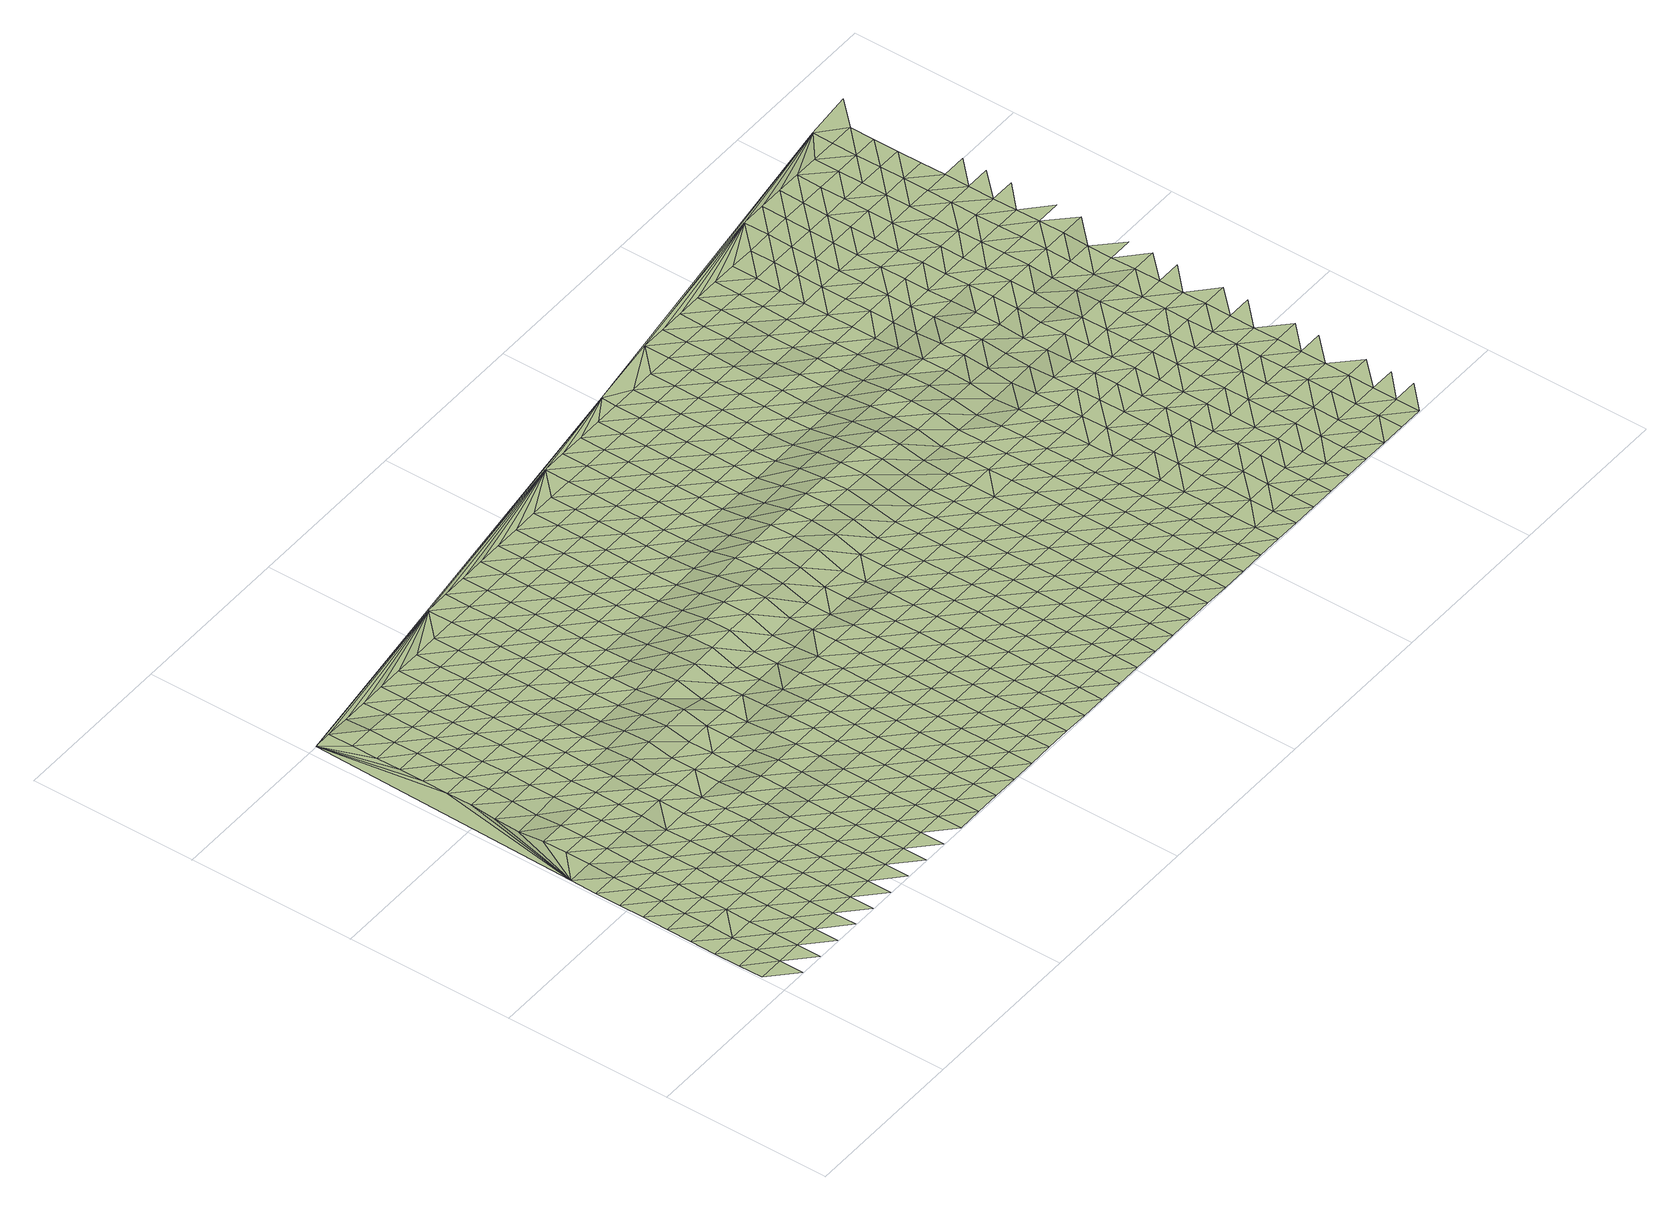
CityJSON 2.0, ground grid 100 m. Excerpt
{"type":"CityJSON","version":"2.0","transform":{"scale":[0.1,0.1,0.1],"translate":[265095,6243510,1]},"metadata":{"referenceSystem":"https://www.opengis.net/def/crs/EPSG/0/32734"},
"CityObjects":{
"terrain1":{"type":"TINRelief","geometry":[{"type":"CompositeSurface","lod":"1","boundaries":[[[0,1,2]],[[3,2,1]],[[4,5,0]],[[2,4,0]],[[6,5,7]],[[4,7,5]],[[8,9,6]],[[10,4,2]],[[7,8,6]],[[10,2,11]],[[12,13,9]],[[14,7,4]],[[8,12,9]],[[10,14,4]],[[15,16,13]],[[12,15,13]],[[8,7,17]],[[14,18,7]],[[19,20,16]],[[12,8,17]],[[15,19,16]],[[7,18,17]],[[14,10,21]],[[22,23,20]],[[21,10,24]],[[15,12,25]],[[19,22,20]],[[18,14,26]],[[25,12,17]],[[26,14,21]],[[15,27,19]],[[22,28,23]],[[18,29,17]],[[27,15,25]],[[29,18,26]],[[28,30,23]],[[22,19,31]],[[25,17,32]],[[30,33,23]],[[31,19,27]],[[26,21,34]],[[32,17,29]],[[28,22,35]],[[33,36,23]],[[34,21,37]],[[27,25,38]],[[35,22,31]],[[39,29,26]],[[38,25,32]],[[36,40,23]],[[28,41,30]],[[34,39,26]],[[27,42,31]],[[40,43,23]],[[41,28,35]],[[29,44,32]],[[42,27,38]],[[33,30,45]],[[39,44,29]],[[43,46,23]],[[35,31,47]],[[45,30,41]],[[48,38,32]],[[47,31,42]],[[49,36,33]],[[50,39,34]],[[44,48,32]],[[51,23,46]],[[41,35,52]],[[33,45,49]],[[50,34,53]],[[54,42,38]],[[47,52,35]],[[44,39,55]],[[40,36,56]],[[48,54,38]],[[41,57,45]],[[50,55,39]],[[49,56,36]],[[47,42,58]],[[41,52,57]],[[59,43,40]],[[60,48,44]],[[54,58,42]],[[61,49,45]],[[55,60,44]],[[56,59,40]],[[62,52,47]],[[61,45,57]],[[63,46,43]],[[64,54,48]],[[58,62,47]],[[65,56,49]],[[66,55,50]],[[59,63,43]],[[60,64,48]],[[57,52,67]],[[46,68,51]],[[61,65,49]],[[69,66,50]],[[68,46,70]],[[58,54,71]],[[62,67,52]],[[60,55,72]],[[73,59,56]],[[68,74,51]],[[63,70,46]],[[64,71,54]],[[75,61,57]],[[65,73,56]],[[66,72,55]],[[76,62,58]],[[77,74,68]],[[74,78,51]],[[67,75,57]],[[63,59,79]],[[80,64,60]],[[71,76,58]],[[70,77,68]],[[81,65,61]],[[78,82,51]],[[73,79,59]],[[72,80,60]],[[83,78,74]],[[84,67,62]],[[75,81,61]],[[70,63,85]],[[86,71,64]],[[82,87,51]],[[76,84,62]],[[77,83,74]],[[73,65,88]],[[72,66,89]],[[79,85,63]],[[80,86,64]],[[78,90,82]],[[81,88,65]],[[91,89,66]],[[76,71,92]],[[93,77,70]],[[75,67,94]],[[83,90,78]],[[84,95,67]],[[72,96,80]],[[97,79,73]],[[85,93,70]],[[86,92,71]],[[87,82,98]],[[81,75,94]],[[88,97,73]],[[89,96,72]],[[67,95,94]],[[99,84,76]],[[100,83,77]],[[90,98,82]],[[101,85,79]],[[86,80,102]],[[92,99,76]],[[93,100,77]],[[88,81,103]],[[97,101,79]],[[96,102,80]],[[90,83,104]],[[105,95,84]],[[98,106,87]],[[94,103,81]],[[93,85,107]],[[92,86,108]],[[100,104,83]],[[99,105,84]],[[88,109,97]],[[96,89,110]],[[101,107,85]],[[102,108,86]],[[111,98,90]],[[94,95,112]],[[103,109,88]],[[113,110,89]],[[114,100,93]],[[92,115,99]],[[104,111,90]],[[105,112,95]],[[102,96,116]],[[101,97,117]],[[107,114,93]],[[108,115,92]],[[118,106,98]],[[119,103,94]],[[109,117,97]],[[110,116,96]],[[105,99,120]],[[121,104,100]],[[111,118,98]],[[112,119,94]],[[107,101,122]],[[123,108,102]],[[115,120,99]],[[114,121,100]],[[124,109,103]],[[117,122,101]],[[116,123,102]],[[111,104,125]],[[112,105,126]],[[118,127,106]],[[119,124,103]],[[107,128,114]],[[129,115,108]],[[121,125,104]],[[120,126,105]],[[117,109,130]],[[110,131,116]],[[122,128,107]],[[123,129,108]],[[132,118,111]],[[124,130,109]],[[133,131,110]],[[121,114,134]],[[120,115,135]],[[119,112,136]],[[125,132,111]],[[126,137,112]],[[123,116,138]],[[139,122,117]],[[128,134,114]],[[129,135,115]],[[140,127,118]],[[124,119,136]],[[130,139,117]],[[131,138,116]],[[112,137,136]],[[51,87,141]],[[142,126,120]],[[125,121,143]],[[132,140,118]],[[144,128,122]],[[129,123,145]],[[135,142,120]],[[134,143,121]],[[130,124,146]],[[139,144,122]],[[138,145,123]],[[125,147,132]],[[148,137,126]],[[140,149,127]],[[136,146,124]],[[134,128,150]],[[151,135,129]],[[143,147,125]],[[142,148,126]],[[130,152,139]],[[153,138,131]],[[87,106,141]],[[144,150,128]],[[145,151,129]],[[140,132,154]],[[137,155,136]],[[146,152,130]],[[156,153,131]],[[157,143,134]],[[158,142,135]],[[147,154,132]],[[148,155,137]],[[159,145,138]],[[144,139,160]],[[150,157,134]],[[151,158,135]],[[149,140,161]],[[162,146,136]],[[153,159,138]],[[152,160,139]],[[148,142,163]],[[164,147,143]],[[154,161,140]],[[155,162,136]],[[150,144,165]],[[151,145,166]],[[158,163,142]],[[157,164,143]],[[106,127,141]],[[167,152,146]],[[156,168,153]],[[159,166,145]],[[160,165,144]],[[154,147,169]],[[170,155,148]],[[161,171,149]],[[162,167,146]],[[150,172,157]],[[173,158,151]],[[164,169,147]],[[163,170,148]],[[160,152,174]],[[159,153,175]],[[165,172,150]],[[166,173,151]],[[176,161,154]],[[177,162,155]],[[167,174,152]],[[168,175,153]],[[164,157,178]],[[179,163,158]],[[169,176,154]],[[170,177,155]],[[166,159,180]],[[181,165,160]],[[172,178,157]],[[173,179,158]],[[127,149,141]],[[182,171,161]],[[174,181,160]],[[175,180,159]],[[170,163,183]],[[167,162,184]],[[169,164,185]],[[176,182,161]],[[177,186,162]],[[187,172,165]],[[166,188,173]],[[179,183,163]],[[178,185,164]],[[174,167,184]],[[168,189,175]],[[181,187,165]],[[180,188,166]],[[162,186,184]],[[169,190,176]],[[191,177,170]],[[182,192,171]],[[178,172,193]],[[179,173,194]],[[183,191,170]],[[185,190,169]],[[181,174,195]],[[180,175,196]],[[149,171,141]],[[187,193,172]],[[188,194,173]],[[182,176,197]],[[198,186,177]],[[184,195,174]],[[189,196,175]],[[183,179,199]],[[200,185,178]],[[190,197,176]],[[191,198,177]],[[188,180,201]],[[181,202,187]],[[193,200,178]],[[194,199,179]],[[192,182,203]],[[184,186,204]],[[196,201,180]],[[195,202,181]],[[183,205,191]],[[206,190,185]],[[197,203,182]],[[198,204,186]],[[193,187,207]],[[188,208,194]],[[199,205,183]],[[200,206,185]],[[192,141,171]],[[209,195,184]],[[189,210,196]],[[201,208,188]],[[202,207,187]],[[197,190,211]],[[198,191,212]],[[203,213,192]],[[204,209,184]],[[200,193,214]],[[199,194,215]],[[206,211,190]],[[205,212,191]],[[216,202,195]],[[201,196,217]],[[207,214,193]],[[208,215,194]],[[218,203,197]],[[204,198,219]],[[209,216,195]],[[210,217,196]],[[200,220,206]],[[205,199,221]],[[211,218,197]],[[212,219,198]],[[208,201,222]],[[207,202,223]],[[214,220,200]],[[215,221,199]],[[192,213,141]],[[224,213,203]],[[216,223,202]],[[217,222,201]],[[205,225,212]],[[209,204,226]],[[211,206,227]],[[218,224,203]],[[219,228,204]],[[229,214,207]],[[208,230,215]],[[221,225,205]],[[220,227,206]],[[216,209,226]],[[217,210,231]],[[223,229,207]],[[222,230,208]],[[204,228,226]],[[218,211,232]],[[219,212,233]],[[224,234,213]],[[235,220,214]],[[221,215,236]],[[225,233,212]],[[227,232,211]],[[223,216,237]],[[238,222,217]],[[234,141,213]],[[229,235,214]],[[230,236,215]],[[218,239,224]],[[228,219,240]],[[226,237,216]],[[231,238,217]],[[225,221,241]],[[227,220,242]],[[232,239,218]],[[233,240,219]],[[243,230,222]],[[223,244,229]],[[235,242,220]],[[236,241,221]],[[234,224,245]],[[228,246,226]],[[237,244,223]],[[238,243,222]],[[225,247,233]],[[248,232,227]],[[239,245,224]],[[240,246,228]],[[235,229,249]],[[236,230,250]],[[241,247,225]],[[242,248,227]],[[141,234,251]],[[237,226,252]],[[231,253,238]],[[244,249,229]],[[243,250,230]],[[254,239,232]],[[240,233,255]],[[245,251,234]],[[246,252,226]],[[242,235,256]],[[257,241,236]],[[248,254,232]],[[247,255,233]],[[244,237,258]],[[243,238,259]],[[249,256,235]],[[250,257,236]],[[245,239,260]],[[246,240,261]],[[252,258,237]],[[251,262,141]],[[253,259,238]],[[242,263,248]],[[264,247,241]],[[254,260,239]],[[255,261,240]],[[250,243,265]],[[244,266,249]],[[256,263,242]],[[257,264,241]],[[267,251,245]],[[258,266,244]],[[259,265,243]],[[255,247,268]],[[252,246,269]],[[254,248,270]],[[260,267,245]],[[261,271,246]],[[256,249,272]],[[250,273,257]],[[264,268,247]],[[263,270,248]],[[258,252,269]],[[274,262,251]],[[275,259,253]],[[266,272,249]],[[265,273,250]],[[246,271,269]],[[260,254,276]],[[277,261,255]],[[267,274,251]],[[263,256,278]],[[264,257,279]],[[270,276,254]],[[268,277,255]],[[266,258,280]],[[259,281,265]],[[272,278,256]],[[273,279,257]],[[141,282,51]],[[260,283,267]],[[284,271,261]],[[269,280,258]],[[274,285,262]],[[275,281,259]],[[263,286,270]],[[268,264,287]],[[276,283,260]],[[277,284,261]],[[273,265,288]],[[266,289,272]],[[278,286,263]],[[279,287,264]],[[274,267,290]],[[269,271,291]],[[280,289,266]],[[281,288,265]],[[268,292,277]],[[276,270,293]],[[283,290,267]],[[284,291,271]],[[278,272,294]],[[279,273,295]],[[287,292,268]],[[286,293,270]],[[285,274,296]],[[297,280,269]],[[298,281,275]],[[289,294,272]],[[288,295,273]],[[283,276,299]],[[284,277,300]],[[290,296,274]],[[291,297,269]],[[286,278,301]],[[302,287,279]],[[293,299,276]],[[292,300,277]],[[303,289,280]],[[304,288,281]],[[294,301,278]],[[295,302,279]],[[283,305,290]],[[291,284,306]],[[297,303,280]],[[296,307,285]],[[298,304,281]],[[286,308,293]],[[309,292,287]],[[299,305,283]],[[300,306,284]],[[288,310,295]],[[294,289,311]],[[301,308,286]],[[302,309,287]],[[296,290,312]],[[304,310,288]],[[303,311,289]],[[300,292,313]],[[299,293,314]],[[297,291,315]],[[305,312,290]],[[306,316,291]],[[317,301,294]],[[302,295,318]],[[309,313,292]],[[308,314,293]],[[141,262,319]],[[307,296,320]],[[303,297,315]],[[321,304,298]],[[310,318,295]],[[311,317,294]],[[291,316,315]],[[305,299,322]],[[323,306,300]],[[312,320,296]],[[324,308,301]],[[309,302,325]],[[314,322,299]],[[313,323,300]],[[311,303,326]],[[310,304,327]],[[317,324,301]],[[318,325,302]],[[305,328,312]],[[329,316,306]],[[315,326,303]],[[320,330,307]],[[321,327,304]],[[314,308,331]],[[332,313,309]],[[322,328,305]],[[323,329,306]],[[333,318,310]],[[311,334,317]],[[262,285,319]],[[324,331,308]],[[325,332,309]],[[320,312,335]],[[316,336,315]],[[326,334,311]],[[327,333,310]],[[337,323,313]],[[338,322,314]],[[328,335,312]],[[329,336,316]],[[324,317,339]],[[340,325,318]],[[332,337,313]],[[331,338,314]],[[330,320,341]],[[342,326,315]],[[327,321,343]],[[334,339,317]],[[333,340,318]],[[344,328,322]],[[329,323,345]],[[335,341,320]],[[336,342,315]],[[331,324,346]],[[332,325,347]],[[337,345,323]],[[338,344,322]],[[348,334,326]],[[285,307,319]],[[327,349,333]],[[339,346,324]],[[340,347,325]],[[335,328,350]],[[351,336,329]],[[342,348,326]],[[341,352,330]],[[343,349,327]],[[353,337,332]],[[331,354,338]],[[344,350,328]],[[345,351,329]],[[340,333,355]],[[339,334,356]],[[346,354,331]],[[347,353,332]],[[357,341,335]],[[358,342,336]],[[348,356,334]],[[349,355,333]],[[359,345,337]],[[344,338,360]],[[350,357,335]],[[351,358,336]],[[361,346,339]],[[347,340,362]],[[353,359,337]],[[354,360,338]],[[307,330,319]],[[363,352,341]],[[364,349,343]],[[356,361,339]],[[355,362,340]],[[348,342,365]],[[350,344,366]],[[351,345,367]],[[357,363,341]],[[358,368,342]],[[369,354,346]],[[347,370,353]],[[360,366,344]],[[359,367,345]],[[356,348,365]],[[371,355,349]],[[342,368,365]],[[361,369,346]],[[362,370,347]],[[350,372,357]],[[373,358,351]],[[363,374,352]],[[364,371,349]],[[360,354,375]],[[359,353,376]],[[366,372,350]],[[367,373,351]],[[355,377,362]],[[361,356,378]],[[330,352,319]],[[369,375,354]],[[370,376,353]],[[363,357,379]],[[380,368,358]],[[365,378,356]],[[371,377,355]],[[367,359,381]],[[382,366,360]],[[372,379,357]],[[373,380,358]],[[361,383,369]],[[370,362,384]],[[376,381,359]],[[375,382,360]],[[365,368,385]],[[374,363,386]],[[371,364,387]],[[378,383,361]],[[377,384,362]],[[388,372,366]],[[367,389,373]],[[379,386,363]],[[380,385,368]],[[375,369,390]],[[376,370,391]],[[382,388,366]],[[381,389,367]],[[392,378,365]],[[374,319,352]],[[377,371,393]],[[383,390,369]],[[384,391,370]],[[379,372,394]],[[380,373,395]],[[385,392,365]],[[386,396,374]],[[387,393,371]],[[382,375,397]],[[398,381,376]],[[388,394,372]],[[389,395,373]],[[377,399,384]],[[400,383,378]],[[390,397,375]],[[391,398,376]],[[401,386,379]],[[385,380,402]],[[392,400,378]],[[393,399,377]],[[319,282,141]],[[403,389,381]],[[382,404,388]],[[394,401,379]],[[395,402,380]],[[390,383,405]],[[391,384,406]],[[398,403,381]],[[397,404,382]],[[374,396,319]],[[407,396,386]],[[408,393,387]],[[400,405,383]],[[406,384,399]],[[392,385,409]],[[394,388,410]],[[395,389,411]],[[401,407,386]],[[402,412,385]],[[413,397,390]],[[398,391,414]],[[404,410,388]],[[403,411,389]],[[400,392,409]],[[399,393,415]],[[385,412,409]],[[405,413,390]],[[414,391,406]],[[401,394,416]],[[417,402,395]],[[407,418,396]],[[408,415,393]],[[419,404,397]],[[398,420,403]],[[410,416,394]],[[411,417,395]],[[421,406,399]],[[405,400,422]],[[418,319,396]],[[413,419,397]],[[414,420,398]],[[401,423,407]],[[424,412,402]],[[415,421,399]],[[409,422,400]],[[411,403,425]],[[410,404,426]],[[416,423,401]],[[417,424,402]],[[405,427,413]],[[428,414,406]],[[425,403,420]],[[419,426,404]],[[418,407,429]],[[412,430,409]],[[431,415,408]],[[421,428,406]],[[422,427,405]],[[432,416,410]],[[417,411,433]],[[423,429,407]],[[424,430,412]],[[419,413,434]],[[420,414,435]],[[426,432,410]],[[433,411,425]],[[436,422,409]],[[319,418,437]],[[415,438,421]],[[427,434,413]],[[428,435,414]],[[439,423,416]],[[417,440,424]],[[430,436,409]],[[429,437,418]],[[438,415,431]],[[426,419,441]],[[442,425,420]],[[432,439,416]],[[440,417,433]],[[428,421,443]],[[444,427,422]],[[434,441,419]],[[435,442,420]],[[429,423,445]],[[430,424,446]],[[437,447,319]],[[436,444,422]],[[443,421,438]],[[448,433,425]],[[426,449,432]],[[439,445,423]],[[446,424,440]],[[434,427,450]],[[435,428,451]],[[442,448,425]],[[441,449,426]],[[452,437,429]],[[436,430,453]],[[438,431,454]],[[444,450,427]],[[443,451,428]],[[439,432,455]],[[440,433,456]],[[445,452,429]],[[453,430,446]],[[457,441,434]],[[458,442,435]],[[448,456,433]],[[449,455,432]],[[444,436,459]],[[460,447,437]],[[443,438,461]],[[450,457,434]],[[458,435,451]],[[445,439,462]],[[463,446,440]],[[436,453,459]],[[452,460,437]],[[461,438,454]],[[464,448,442]],[[465,449,441]],[[455,462,439]],[[456,463,440]],[[443,466,451]],[[450,444,467]],[[457,465,441]],[[464,442,458]],[[445,468,452]],[[469,453,446]],[[460,470,447]],[[459,467,444]],[[466,443,461]],[[456,448,471]],[[455,449,472]],[[462,468,445]],[[463,469,446]],[[473,457,450]],[[319,447,282]],[[458,451,474]],[[471,448,464]],[[465,472,449]],[[460,452,475]],[[459,453,476]],[[461,454,477]],[[467,473,450]],[[466,474,451]],[[478,462,455]],[[479,463,456]],[[468,475,452]],[[469,476,453]],[[480,465,457]],[[464,458,481]],[[472,478,455]],[[479,456,471]],[[482,467,459]],[[470,460,483]],[[466,461,484]],[[473,480,457]],[[481,458,474]],[[485,468,462]],[[486,469,463]],[[476,482,459]],[[475,483,460]],[[484,461,477]],[[472,465,487]],[[464,488,471]],[[478,485,462]],[[486,463,479]],[[470,282,447]],[[466,489,474]],[[490,473,467]],[[480,487,465]],[[488,464,481]],[[475,468,491]],[[476,469,492]],[[482,490,467]],[[483,493,470]],[[489,466,484]],[[479,471,494]],[[495,478,472]],[[485,491,468]],[[469,486,492]],[[480,473,496]],[[481,474,497]],[[494,471,488]],[[487,495,472]],[[482,476,498]],[[499,483,475]],[[484,477,500]],[[490,496,473]],[[497,474,489]],[[501,485,478]],[[486,479,502]],[[491,499,475]],[[498,476,492]],[[503,487,480]],[[488,481,504]],[[470,493,282]],[[495,501,478]],[[502,479,494]],[[490,482,505]],[[506,493,483]],[[484,507,489]],[[496,503,480]],[[504,481,497]],[[508,491,485]],[[486,509,492]],[[505,482,498]],[[499,506,483]],[[507,484,500]],[[510,495,487]],[[488,511,494]],[[501,508,485]],[[509,486,502]],[[497,489,512]],[[490,513,496]],[[503,510,487]],[[511,488,504]],[[514,499,491]],[[498,492,515]],[[506,516,493]],[[513,490,505]],[[512,489,507]],[[502,494,517]],[[501,495,518]],[[508,514,491]],[[492,509,515]],[[503,496,519]],[[516,282,493]],[[504,497,520]],[[494,511,517]],[[510,518,495]],[[521,506,499]],[[505,498,522]],[[500,523,507]],[[519,496,513]],[[520,497,512]],[[524,508,501]],[[509,502,525]],[[514,521,499]],[[498,515,522]],[[510,503,526]],[[504,527,511]],[[518,524,501]],[[517,525,502]],[[505,528,513]],[[506,529,516]],[[512,507,530]],[[526,503,519]],[[520,527,504]],[[531,514,508]],[[532,515,509]],[[505,522,528]],[[521,529,506]],[[530,507,523]],[[510,533,518]],[[517,511,534]],[[524,531,508]],[[525,532,509]],[[516,535,282]],[[520,512,536]],[[519,513,537]],[[533,510,526]],[[511,527,534]],[[521,514,538]],[[529,535,516]],[[536,512,530]],[[537,513,528]],[[517,539,525]],[[524,518,540]],[[522,515,541]],[[531,538,514]],[[532,542,515]],[[526,519,543]],[[520,544,527]],[[534,539,517]],[[518,533,540]],[[545,529,521]],[[528,522,541]],[[523,546,530]],[[544,520,536]],[[543,519,537]],[[515,542,541]],[[531,524,547]],[[532,525,548]],[[538,545,521]],[[526,549,533]],[[527,550,534]],[[540,547,524]],[[525,539,548]],[[537,528,551]],[[552,535,529]],[[553,536,530]],[[549,526,543]],[[550,527,544]],[[531,554,538]],[[542,532,555]],[[551,528,541]],[[545,552,529]],[[546,553,530]],[[540,533,556]],[[539,534,557]],[[547,554,531]],[[555,532,548]],[[558,544,536]],[[537,559,543]],[[556,533,549]],[[534,550,557]],[[282,535,560]],[[545,538,561]],[[542,562,541]],[[552,563,535]],[[559,537,551]],[[553,558,536]],[[548,539,564]],[[540,565,547]],[[561,538,554]],[[555,562,542]],[[549,543,566]],[[550,544,567]],[[564,539,557]],[[565,540,556]],[[568,552,545]],[[551,541,569]],[[570,553,546]],[[566,543,559]],[[558,567,544]],[[554,547,571]],[[548,572,555]],[[561,568,545]],[[569,541,562]],[[556,549,573]],[[574,557,550]],[[572,548,564]],[[565,571,547]],[[563,560,535]],[[559,551,575]],[[552,576,563]],[[573,549,566]],[[567,574,550]],[[561,554,577]],[[558,553,578]],[[562,555,579]],[[575,551,569]],[[568,576,552]],[[553,570,580]],[[581,564,557]],[[556,582,565]],[[554,571,577]],[[579,555,572]],[[558,578,567]],[[559,583,566]],[[582,556,573]],[[553,580,578]],[[574,581,557]],[[584,568,561]],[[569,562,585]],[[576,586,563]],[[583,559,575]],[[572,564,587]],[[588,571,565]],[[577,584,561]],[[585,562,579]],[[573,566,589]],[[590,574,567]],[[586,560,563]],[[581,587,564]],[[565,582,588]],[[591,576,568]],[[569,592,575]],[[580,570,593]],[[589,566,583]],[[590,567,578]],[[571,594,577]],[[595,579,572]],[[584,591,568]],[[592,569,585]],[[582,573,596]],[[588,594,571]],[[587,595,572]],[[583,575,597]],[[598,586,576]],[[574,599,581]],[[596,573,589]],[[574,590,600]],[[601,584,577]],[[602,578,580]],[[603,585,579]],[[592,597,575]],[[591,598,576]],[[593,604,580]],[[605,588,582]],[[594,601,577]],[[595,603,579]],[[574,600,599]],[[560,586,606]],[[589,583,607]],[[608,587,581]],[[605,582,596]],[[580,604,602]],[[609,591,584]],[[590,578,610]],[[592,585,611]],[[583,597,607]],[[598,606,586]],[[587,608,595]],[[612,594,588]],[[601,609,584]],[[581,599,608]],[[603,611,585]],[[589,613,596]],[[610,600,590]],[[610,578,602]],[[605,612,588]],[[614,597,592]],[[598,591,615]],[[593,616,604]],[[606,617,560]],[[607,613,589]],[[601,594,618]],[[609,615,591]],[[611,614,592]],[[605,596,619]],[[595,620,603]],[[599,600,621]],[[612,618,594]],[[595,608,622]],[[607,597,623]],[[624,606,598]],[[625,602,604]],[[619,596,613]],[[621,600,610]],[[626,609,601]],[[614,623,597]],[[615,624,598]],[[595,622,620]],[[604,616,625]],[[612,605,627]],[[611,603,628]],[[618,626,601]],[[629,617,606]],[[630,613,607]],[[608,599,631]],[[627,605,619]],[[599,621,632]],[[633,615,609]],[[634,610,602]],[[614,611,628]],[[624,629,606]],[[623,630,607]],[[602,625,635]],[[603,620,628]],[[631,622,608]],[[612,636,618]],[[626,633,609]],[[599,632,631]],[[637,619,613]],[[635,634,602]],[[636,612,627]],[[638,624,615]],[[639,623,614]],[[621,610,640]],[[616,641,625]],[[629,642,617]],[[630,637,613]],[[626,618,643]],[[620,622,644]],[[615,633,638]],[[614,628,639]],[[627,619,645]],[[640,632,621]],[[643,618,636]],[[644,622,631]],[[640,610,634]],[[624,646,629]],[[635,625,647]],[[637,645,619]],[[633,626,648]],[[649,630,623]],[[623,639,650]],[[638,646,624]],[[641,647,625]],[[651,636,627]],[[652,628,620]],[[648,626,643]],[[620,644,653]],[[629,654,642]],[[630,649,637]],[[655,631,632]],[[623,650,649]],[[645,651,627]],[[632,640,656]],[[657,638,633]],[[634,635,658]],[[646,654,629]],[[647,659,635]],[[620,653,652]],[[660,643,636]],[[639,628,661]],[[657,633,648]],[[632,656,655]],[[644,631,662]],[[634,658,640]],[[658,635,659]],[[651,660,636]],[[663,646,638]],[[650,639,661]],[[664,645,637]],[[641,665,647]],[[654,666,642]],[[637,649,667]],[[661,628,652]],[[648,643,668]],[[662,653,644]],[[657,663,638]],[[662,631,655]],[[645,664,651]],[[656,640,669]],[[560,617,670]],[[637,667,664]],[[660,668,643]],[[671,654,646]],[[658,669,640]],[[672,657,648]],[[647,673,659]],[[649,650,674]],[[661,675,650]],[[663,671,646]],[[647,665,676]],[[677,652,653]],[[668,672,648]],[[653,662,678]],[[666,654,679]],[[674,667,649]],[[655,656,680]],[[660,651,681]],[[282,560,682]],[[650,675,674]],[[651,664,683]],[[647,676,673]],[[669,684,656]],[[685,663,657]],[[686,658,659]],[[671,679,654]],[[653,678,677]],[[655,680,662]],[[687,661,652]],[[672,685,657]],[[656,684,680]],[[651,683,681]],[[617,642,670]],[[668,660,688]],[[658,686,669]],[[686,659,673]],[[671,663,689]],[[661,687,675]],[[664,667,690]],[[691,676,665]],[[679,692,666]],[[667,674,693]],[[687,652,677]],[[678,662,694]],[[685,689,663]],[[660,681,688]],[[695,672,668]],[[690,683,664]],[[667,693,690]],[[680,694,662]],[[696,679,671]],[[673,676,697]],[[669,698,684]],[[669,686,699]],[[672,695,685]],[[674,675,700]],[[675,687,701]],[[668,688,695]],[[689,696,671]],[[697,676,691]],[[677,678,702]],[[694,703,678]],[[669,699,698]],[[642,666,670]],[[704,692,679]],[[693,674,700]],[[705,680,684]],[[706,681,683]],[[675,701,700]],[[683,690,707]],[[686,673,708]],[[677,702,687]],[[696,704,679]],[[673,697,709]],[[678,703,702]],[[685,710,689]],[[680,705,694]],[[685,695,711]],[[683,707,706]],[[684,698,705]],[[693,712,690]],[[688,681,713]],[[708,699,686]],[[708,673,709]],[[714,701,687]],[[704,715,692]],[[685,711,710]],[[700,712,693]],[[696,689,716]],[[697,691,717]],[[714,687,702]],[[681,706,713]],[[695,688,718]],[[707,690,719]],[[694,720,703]],[[698,699,721]],[[666,692,670]],[[694,705,722]],[[717,709,697]],[[689,710,716]],[[712,719,690]],[[721,699,708]],[[717,691,723]],[[718,711,695]],[[704,696,724]],[[725,700,701]],[[701,714,726]],[[688,713,718]],[[694,722,720]],[[727,706,707]],[[728,702,703]],[[700,725,712]],[[705,698,729]],[[701,726,725]],[[696,716,724]],[[707,719,727]],[[698,721,730]],[[715,704,731]],[[710,711,732]],[[733,708,709]],[[702,728,714]],[[709,717,734]],[[703,720,728]],[[729,722,705]],[[735,713,706]],[[732,711,718]],[[698,730,729]],[[715,670,692]],[[734,733,709]],[[704,724,731]],[[735,706,727]],[[712,736,719]],[[721,708,737]],[[717,723,738]],[[712,725,739]],[[726,714,740]],[[710,741,716]],[[720,722,742]],[[710,732,743]],[[714,728,744]],[[745,718,713]],[[737,730,721]],[[712,739,736]],[[742,722,729]],[[735,746,713]],[[737,708,733]],[[747,727,719]],[[748,734,717]],[[710,743,741]],[[714,744,740]],[[725,726,749]],[[724,716,750]],[[713,746,745]],[[738,748,717]],[[732,718,751]],[[728,720,752]],[[747,719,736]],[[720,742,753]],[[715,731,670]],[[749,739,725]],[[754,729,730]],[[755,735,727]],[[726,740,749]],[[716,741,750]],[[730,737,756]],[[731,724,757]],[[751,743,732]],[[733,734,758]],[[752,744,728]],[[751,718,745]],[[748,759,734]],[[720,753,752]],[[735,755,746]],[[755,727,747]],[[730,756,754]],[[736,739,760]],[[742,729,761]],[[733,758,737]],[[724,750,757]],[[734,759,758]],[[762,740,744]],[[760,739,749]],[[670,682,560]],[[741,743,763]],[[761,753,742]],[[748,738,764]],[[743,751,765]],[[761,729,754]],[[762,744,752]],[[745,746,766]],[[756,737,767]],[[731,757,670]],[[746,755,768]],[[747,736,769]],[[743,765,763]],[[736,760,770]],[[758,767,737]],[[745,766,751]],[[771,750,741]],[[772,749,740]],[[759,748,773]],[[762,774,740]],[[746,768,766]],[[747,769,755]],[[756,775,754]],[[776,752,753]],[[769,736,770]],[[753,761,777]],[[740,774,772]],[[741,763,771]],[[767,775,756]],[[750,778,757]],[[765,751,779]],[[760,749,780]],[[781,758,759]],[[753,777,776]],[[754,782,761]],[[783,762,752]],[[784,768,755]],[[766,779,751]],[[780,770,760]],[[758,781,767]],[[750,771,778]],[[780,749,772]],[[775,782,754]],[[784,755,769]],[[670,757,785]],[[762,783,774]],[[783,752,776]],[[763,765,786]],[[777,761,787]],[[779,788,765]],[[789,766,768]],[[757,778,785]],[[768,784,790]],[[782,787,761]],[[772,774,791]],[[792,769,770]],[[767,793,775]],[[765,788,786]],[[770,780,794]],[[766,789,779]],[[763,795,771]],[[783,791,774]],[[768,790,789]],[[769,792,784]],[[776,777,796]],[[794,792,770]],[[787,797,777]],[[780,772,798]],[[799,782,775]],[[763,786,795]],[[778,771,800]],[[776,796,783]],[[791,798,772]],[[777,797,796]],[[779,801,788]],[[782,799,787]],[[779,789,802]],[[803,794,780]],[[790,784,804]],[[771,795,800]],[[784,792,805]],[[785,778,806]],[[807,791,783]],[[779,802,801]],[[798,803,780]],[[788,808,786]],[[784,805,804]],[[807,783,796]],[[789,790,809]],[[787,810,797]],[[778,800,806]],[[786,808,795]],[[792,794,811]],[[788,801,808]],[[803,812,794]],[[809,802,789]],[[813,798,791]],[[790,804,809]],[[791,807,814]],[[811,805,792]],[[815,796,797]],[[811,794,812]],[[798,813,803]],[[791,814,813]],[[800,795,816]],[[801,802,817]],[[796,815,807]],[[795,808,818]],[[819,804,805]],[[817,802,809]],[[670,785,682]],[[795,818,816]],[[819,805,811]],[[820,806,800]],[[803,821,812]],[[803,813,822]],[[814,807,823]],[[824,808,801]],[[801,817,825]],[[826,809,804]],[[800,816,820]],[[803,822,821]],[[819,827,804]],[[824,818,808]],[[828,811,812]],[[801,825,824]],[[813,814,829]],[[804,827,826]],[[817,809,830]],[[785,806,682]],[[828,812,821]],[[829,822,813]],[[831,819,811]],[[818,832,816]],[[830,825,817]],[[830,809,826]],[[818,824,833]],[[819,831,827]],[[831,811,828]],[[820,816,832]],[[821,822,834]],[[818,833,832]],[[826,827,835]],[[825,836,824]],[[825,830,837]],[[806,820,682]],[[831,835,827]],[[828,821,838]],[[820,832,839]],[[825,837,836]],[[830,826,840]],[[833,824,841]],[[828,838,831]],[[835,840,826]],[[824,836,841]],[[842,832,833]],[[843,837,830]],[[844,835,831]],[[840,843,830]],[[820,839,682]],[[839,832,842]],[[833,841,842]],[[837,845,836]],[[837,843,845]],[[840,835,846]],[[842,847,839]],[[848,841,836]],[[836,845,849]],[[850,843,840]],[[847,682,839]],[[836,849,848]],[[841,851,842]],[[845,843,852]],[[841,848,851]],[[853,847,842]],[[847,853,682]],[[842,851,853]],[[682,853,854]]]}]}
},
"vertices":[
[7,290,12],[7,145,14],[158,145,13],[158,0,13],[158,290,12],[7,445,8],[7,595,13],[158,445,8],[158,595,13],[7,745,14],[308,145,13],[308,0,13],[158,745,14],[7,895,19],[308,290,12],[158,895,19],[7,1045,17],[308,595,13],[308,445,9],[158,1045,17],[7,1195,17],[458,145,14],[158,1195,15],[7,1350,23],[458,0,14],[308,745,14],[458,290,12],[308,895,20],[158,1350,23],[458,445,12],[158,1495,23],[308,1045,18],[458,595,13],[158,1640,22],[608,145,14],[308,1195,16],[158,1795,3],[608,0,14],[458,745,14],[608,290,14],[158,1945,9],[308,1350,22],[458,895,20],[158,2095,25],[608,445,14],[308,1495,22],[158,2245,23],[458,1045,18],[608,595,14],[308,1640,22],[758,145,13],[46,2990,22],[458,1195,14],[758,0,13],[608,745,14],[758,290,14],[308,1795,8],[458,1350,23],[608,895,21],[308,1945,20],[758,445,13],[458,1495,23],[608,1045,17],[308,2095,25],[758,595,13],[458,1640,25],[908,145,13],[608,1195,13],[158,2400,23],[908,0,13],[308,2245,23],[758,745,14],[908,290,14],[458,1795,23],[158,2545,24],[608,1350,23],[758,895,22],[308,2400,23],[158,2690,22],[458,1945,25],[908,445,13],[608,1495,23],[158,2845,22],[308,2545,23],[758,1045,19],[458,2095,26],[908,595,14],[158,2995,19],[608,1640,26],[1059,145,14],[308,2690,21],[1059,0,14],[908,745,14],[458,2245,23],[758,1350,21],[758,1195,16],[1059,290,15],[608,1795,24],[308,2845,21],[908,895,23],[458,2400,22],[608,1945,27],[1059,445,14],[758,1495,21],[458,2545,20],[908,1045,20],[308,2995,14],[608,2095,28],[1059,595,14],[758,1640,29],[1209,145,15],[458,2690,18],[908,1195,15],[1209,0,15],[608,2245,24],[1059,745,15],[1209,290,16],[758,1795,23],[458,2845,18],[908,1350,15],[1059,895,23],[608,2400,21],[758,1945,25],[1209,445,14],[908,1495,15],[608,2545,17],[1059,1045,21],[458,2995,14],[758,2095,26],[1209,595,15],[908,1640,33],[1359,145,15],[608,2690,14],[1359,0,15],[758,2245,22],[1209,745,15],[1059,1350,14],[1059,1195,11],[1359,290,16],[908,1795,25],[608,2845,14],[1209,3145,17],[1209,895,23],[758,2400,18],[908,1945,22],[1359,445,14],[1059,1495,14],[758,2545,15],[1209,1045,22],[608,2995,17],[908,2095,23],[1359,595,15],[1059,1640,42],[1509,145,15],[758,2690,14],[1209,1195,8],[1509,0,15],[908,2245,18],[1359,745,15],[1509,290,16],[1059,1795,34],[758,2845,14],[1209,1350,14],[1359,895,23],[908,2400,15],[1059,1945,19],[1509,445,14],[1209,1495,14],[1659,0,17],[908,2545,15],[1359,1045,22],[758,2995,16],[1059,2095,16],[1509,595,15],[1209,1640,42],[1659,145,16],[908,2690,15],[1359,1195,8],[1059,2245,15],[1509,745,15],[1659,290,16],[1209,1795,34],[908,2845,15],[1509,895,22],[1359,1495,11],[1059,2400,17],[1359,1350,11],[1209,1945,19],[1659,445,15],[1809,0,17],[1059,2545,17],[1509,1045,22],[908,2995,14],[1209,2095,16],[1659,595,14],[1359,1640,46],[1809,145,16],[1059,2690,18],[1509,1195,22],[1659,745,15],[1209,2245,15],[1809,290,16],[1359,1795,39],[1059,2845,18],[1509,1350,9],[1659,895,16],[1209,2400,17],[1359,1945,20],[1809,445,15],[1509,1495,8],[1960,0,18],[1209,2545,17],[1659,1045,22],[1059,2995,18],[1359,2095,16],[1809,595,14],[1509,1640,8],[1960,145,17],[1209,2690,18],[1659,1195,22],[1359,2245,15],[1809,745,15],[1960,290,17],[1509,1795,51],[1209,2845,18],[1809,895,17],[1659,1495,4],[1359,2400,17],[1659,1350,11],[1509,1945,44],[1960,445,15],[2110,0,18],[1359,2545,17],[1809,1045,22],[1209,2995,18],[1509,2095,22],[1960,595,15],[1659,1640,4],[2110,145,17],[1359,2690,19],[1809,1195,21],[1960,745,16],[1509,2245,17],[2110,290,17],[1659,1795,55],[1359,2845,19],[1809,1350,11],[1960,895,17],[1509,2400,16],[1659,1945,50],[2110,445,15],[1359,2995,18],[1809,1495,2],[2260,0,18],[1509,2545,17],[1960,1045,21],[1659,2095,27],[2110,595,15],[1809,1640,2],[2260,145,18],[1509,2690,18],[1960,1195,20],[1359,3145,19],[1659,2245,18],[2110,745,16],[2260,290,18],[1809,1795,60],[1509,2845,18],[2110,895,17],[1960,1495,2],[1659,2400,17],[1960,1350,14],[1809,1945,56],[2260,445,15],[1509,2995,18],[2410,0,18],[1659,2545,18],[2110,1045,20],[1809,2095,32],[2260,595,15],[1960,1640,2],[2410,145,20],[3016,3387,22],[1659,2690,18],[2110,1195,19],[1509,3145,19],[1809,2245,19],[2260,745,16],[2410,290,20],[1960,1795,64],[1659,2845,20],[2110,1350,17],[2260,895,18],[1809,2400,17],[1960,1945,63],[2410,445,15],[1659,2995,20],[2110,1495,5],[2560,0,16],[1809,2545,18],[2260,1045,20],[1960,2095,38],[2410,595,15],[2110,1640,5],[2560,145,18],[1809,2690,19],[2260,1195,17],[1659,3145,21],[1960,2245,21],[2410,745,17],[2560,290,18],[2110,1795,69],[1809,2845,20],[2410,895,18],[1960,2400,17],[2260,1495,14],[2260,1350,17],[2110,1945,69],[2560,445,16],[2410,3295,20],[1809,2995,20],[2711,0,16],[1960,2545,18],[2410,1045,18],[2110,2095,46],[2560,595,17],[2260,1640,14],[2711,145,18],[1960,2690,20],[2410,1195,16],[1809,3145,22],[2110,2245,22],[2560,745,16],[2711,290,18],[2260,1795,71],[1960,2845,21],[2410,1350,15],[2560,895,18],[2110,2400,18],[2260,1945,73],[2711,445,16],[1960,2995,21],[2410,1495,8],[2861,0,15],[2110,2545,18],[2560,1045,17],[2260,2095,55],[2711,595,17],[2410,1640,8],[2861,145,17],[2110,2690,21],[2560,1195,16],[1960,3145,22],[2711,745,16],[2260,2245,25],[2861,290,17],[2410,1795,57],[2110,2845,22],[2560,1350,15],[2711,895,18],[2260,2400,18],[2410,1945,76],[2861,445,16],[2110,2995,22],[3011,0,15],[2560,1640,8],[2260,2545,17],[2711,1045,17],[2560,1495,8],[2410,2095,70],[2861,595,17],[3011,145,18],[2260,2690,21],[2711,1195,15],[2110,3145,23],[2410,2245,33],[2861,745,17],[3011,290,18],[2560,1795,57],[2260,2845,23],[2711,1350,15],[2861,895,18],[2410,2400,19],[2560,1945,76],[3011,445,16],[2711,1495,8],[2260,2995,23],[3161,0,15],[2410,2545,18],[2861,1045,17],[2560,2095,70],[3011,595,17],[2711,1640,8],[3161,145,18],[2410,2690,19],[2861,1195,14],[2260,3145,23],[2560,2245,33],[3011,745,18],[3161,290,18],[2711,1795,67],[2410,2845,20],[2861,1350,13],[3011,895,18],[2560,2400,19],[2711,1945,76],[3161,445,16],[2410,2995,20],[3311,0,16],[2861,1640,11],[2560,2545,18],[3011,1045,16],[2861,1495,11],[2711,2095,74],[3161,595,17],[3311,145,17],[2560,2690,19],[3011,1195,14],[2410,3145,20],[2711,2245,42],[3161,745,18],[3311,290,17],[2861,1795,63],[2560,2845,20],[3011,1350,13],[3161,895,18],[2711,2400,20],[2861,1945,76],[3311,445,16],[2560,2995,20],[3011,1495,12],[3462,0,16],[2711,2545,19],[3161,1045,15],[2861,2095,72],[3311,595,18],[3011,1640,12],[2560,3145,20],[3462,145,17],[2711,2690,18],[3161,1195,13],[2861,2245,33],[3311,745,18],[3462,290,17],[3011,1795,55],[2711,2845,18],[3161,1350,13],[2560,3295,20],[3311,895,17],[2861,2400,14],[3011,1945,74],[3462,445,17],[2711,2995,18],[3161,1495,12],[3612,0,16],[2861,2545,15],[3311,1045,15],[3011,2095,71],[3462,595,18],[3161,1640,12],[2711,3145,21],[3612,145,16],[2861,2690,18],[3311,1195,13],[3462,745,18],[3011,2245,40],[3612,290,16],[3161,1795,46],[2861,2845,18],[3311,1350,12],[2711,3295,21],[3462,895,17],[3011,2400,12],[3161,1945,70],[3612,445,17],[2861,2995,18],[3311,1495,12],[3762,0,15],[3011,2545,14],[3462,1045,15],[3161,2095,69],[3612,595,18],[3311,1640,12],[2861,3145,21],[3762,145,16],[3011,2690,17],[3462,1195,13],[3161,2245,53],[3612,745,18],[3762,290,16],[3311,1795,39],[3011,2845,17],[3462,1350,12],[2861,3295,21],[3612,895,17],[3161,2400,18],[3311,1945,65],[3762,445,17],[3462,1495,12],[3011,2995,17],[3912,0,15],[3161,2545,13],[3612,1045,16],[3311,2095,66],[3762,595,18],[3462,1640,12],[3011,3145,20],[3912,145,15],[3161,2690,16],[3612,1195,14],[3311,2245,51],[3762,745,18],[3912,290,15],[3462,1795,29],[3161,2845,17],[3612,1350,13],[3011,3295,21],[3762,895,17],[3311,2400,19],[3462,1945,59],[3912,445,18],[3161,2995,17],[3612,1495,12],[4062,0,15],[3311,2545,12],[3762,1045,16],[3462,2095,61],[3912,595,17],[3612,1640,12],[3161,3145,19],[4062,145,15],[3311,2690,14],[3762,1195,16],[3462,2245,47],[3912,745,18],[3161,3295,21],[4062,290,15],[3612,1795,21],[3311,2845,17],[3912,895,17],[3462,2400,18],[3762,1495,13],[3762,1350,13],[3612,1945,53],[4062,445,18],[3311,2995,17],[4212,0,15],[3462,2545,12],[3912,1045,17],[3612,2095,57],[4062,595,17],[3762,1640,13],[3311,3145,19],[4212,145,15],[3462,2690,15],[3912,1195,16],[3612,2245,45],[4062,745,18],[4212,290,15],[3762,1795,8],[3462,3445,20],[3462,2845,15],[3912,1350,13],[3311,3295,20],[4062,895,17],[3612,2400,18],[3762,1945,40],[4212,445,17],[3462,2995,15],[3912,1495,13],[4363,0,15],[3612,2545,11],[4062,1045,17],[3762,2095,46],[4212,595,17],[3912,1640,13],[3462,3145,18],[3612,2690,16],[4363,290,15],[4062,1195,17],[4363,145,15],[4212,745,18],[3762,2245,40],[3912,1795,8],[3612,2845,14],[4062,1350,14],[3462,3295,19],[4212,895,17],[3762,2400,20],[3912,1945,40],[4363,445,18],[3612,2995,14],[4062,1495,13],[4513,0,15],[3762,2545,10],[4212,1045,17],[3912,2095,46],[4062,1640,13],[3612,3145,18],[4363,745,18],[4363,595,17],[3762,2690,14],[4513,290,15],[4212,1195,17],[4513,145,15],[3912,2245,40],[3612,3295,18],[4062,1795,4],[4363,895,17],[3762,2845,7],[4513,445,18],[4212,1350,15],[3912,2400,20],[4062,1945,32],[4212,1495,14],[3762,2995,7],[4663,0,15],[3612,3445,19],[3912,2545,10],[4062,2095,41],[4363,1195,17],[4513,595,17],[4363,1045,17],[4212,1640,14],[3762,3145,15],[4663,145,15],[3912,2690,14],[4062,2245,36],[4363,1350,15],[3762,3295,17],[4212,1795,3],[4513,895,17],[4513,745,18],[3912,2845,7],[4663,445,18],[4663,290,15],[4062,2400,20],[4212,1945,26],[3912,2995,7],[4363,1495,14],[4663,595,17],[4813,0,15],[3762,3445,18],[4062,2545,11],[4513,1045,17],[4212,2095,36],[3912,3145,15],[4813,145,15],[4062,2690,12],[4363,1795,3],[4363,1640,14],[4212,2245,33],[4513,1350,16],[4513,1195,17],[3912,3295,17],[4663,895,17],[4663,745,18],[4062,2845,7],[4813,445,19],[4813,290,15],[4212,2400,19],[4513,1495,14],[4663,1045,17],[4062,2995,7],[4363,2095,31],[4963,0,15],[3912,3445,18],[4363,1945,19],[4212,2545,10],[4813,595,17],[4513,3595,13],[4062,3145,13],[4212,2690,10],[4963,290,15],[4513,1795,4],[4513,1640,14],[4963,145,15],[4663,1350,16],[4663,1195,17],[4062,3295,16],[4813,895,18],[4363,2400,17],[5266,3721,11],[4363,2245,29],[4813,745,18],[4212,2845,8],[4963,445,18],[4663,1495,14],[4363,2545,10],[4212,2995,8],[4513,2095,26],[5113,0,15],[4062,3445,18],[4513,1945,13],[4813,1045,17],[4363,2690,9],[4212,3145,10],[5113,145,15],[4963,745,19],[4963,595,17],[4663,1795,7],[4663,1640,14],[4813,1350,17],[4813,1195,17],[4212,3295,15],[4963,895,18],[4513,2400,16],[4513,2245,25],[5113,445,18],[5113,290,15],[4363,2995,8],[4363,2845,8],[4663,1945,8],[4513,2545,10],[4813,1495,14],[4212,3445,15],[4363,3145,10],[5264,145,15],[4513,2690,10],[4663,2095,22],[4963,1195,18],[5113,595,17],[4963,1045,17],[5264,0,15],[4363,3295,14],[4813,1795,9],[4813,1640,14],[4663,2245,22],[4963,1350,17],[5113,895,18],[5113,745,19],[4363,3445,13],[4513,2845,8],[5264,445,17],[5264,290,15],[4663,2400,15],[4813,2095,19],[5264,595,17],[5414,0,15],[4813,1945,5],[4963,1640,15],[4513,3145,9],[5113,1045,18],[4513,2995,8],[4963,1495,15],[4663,2690,11],[4663,2545,11],[4813,2245,20],[5414,145,15],[4963,1795,11],[4513,3295,11],[4663,2845,8],[5113,1350,17],[5113,1195,17],[5264,895,17],[4813,2400,15],[5264,745,18],[4513,3445,15],[5414,445,17],[5414,290,15],[4963,1945,2],[5264,1045,18],[5113,1495,16],[4663,3145,8],[5564,145,15],[4663,2995,8],[4813,2690,12],[5414,595,17],[4813,2545,11],[4963,2245,18],[4963,2095,17],[4663,3295,9],[5113,1795,12],[5564,290,15],[5113,1640,16],[5414,745,18],[5264,1350,17],[5264,1195,17],[4663,3445,14],[4813,2845,9],[5113,1945,5],[5564,445,17],[5414,895,17],[5264,1495,16],[4963,2400,15],[4663,3595,14],[4813,3145,8],[5414,1045,17],[4813,2995,9],[4963,2690,12],[4963,2545,12],[5264,1640,16],[5113,2245,16],[5564,745,18],[5113,2095,11],[4813,3295,8],[5414,1350,17],[5414,1195,17],[5264,1795,12],[5564,895,17],[4813,3445,10],[4963,2995,10],[4963,2845,10],[5264,1945,5],[5113,2545,11],[5113,2400,15],[4813,3595,15],[5414,1495,17],[4963,3145,10],[5113,2690,10],[5564,1195,17],[5264,2245,16],[5264,2095,11],[5414,1795,13],[5414,1640,17],[5564,1350,17],[4963,3445,9],[5113,2845,10],[4963,3295,10],[5264,2400,15],[4963,3595,12],[5414,2095,9],[5414,1945,8],[5564,1640,17],[5113,3145,10],[5113,2995,10],[5264,2690,10],[5264,2545,11],[5414,2245,17],[5564,1795,14],[5264,2845,10],[5414,2400,15],[5113,3445,7],[5113,3295,9],[5564,1945,9],[5414,2545,11],[5264,3145,10],[5264,2995,10],[5564,2245,17],[5113,3595,8],[5414,2690,9],[5264,3295,9],[5264,3445,7],[5414,2845,10],[5564,2400,16],[5414,2995,10],[5564,2690,9],[5264,3595,8],[5414,3295,7],[5414,3145,9],[5564,2845,9],[5414,3445,7],[5564,2995,9],[5414,3595,9],[5564,3750,10]
]}
